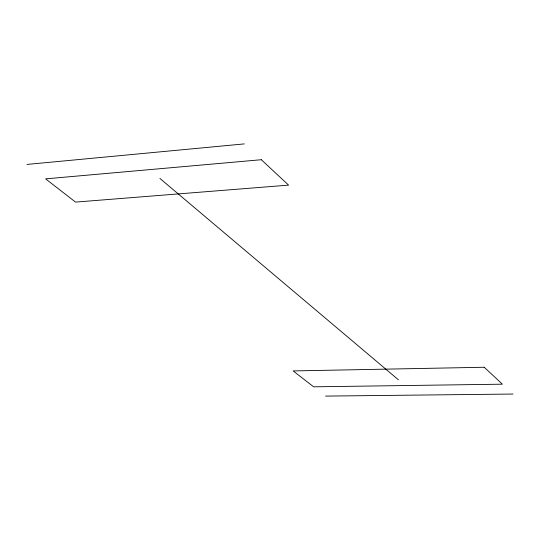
<?xml version="1.0" encoding="UTF-8"?>
<svg xmlns="http://www.w3.org/2000/svg" width="540" height="540" viewBox="0 0 540 540"><rect width="100%" height="100%" fill="white"/><g stroke="black" fill="none" stroke-linecap="round" stroke-linejoin="round"><path stroke-width="0.81" d="M27 164.43L244.316 143.903M325.573 396.097L513 394.045M159.914 178.443L398.452 379.823M261.306 159.719L45.603 178.862L75.553 202.102L288.596 185.126L261.306 159.719M484.225 367.254L293.139 370.926L313.625 386.822L502.409 384.183L484.225 367.254"/></g></svg>
